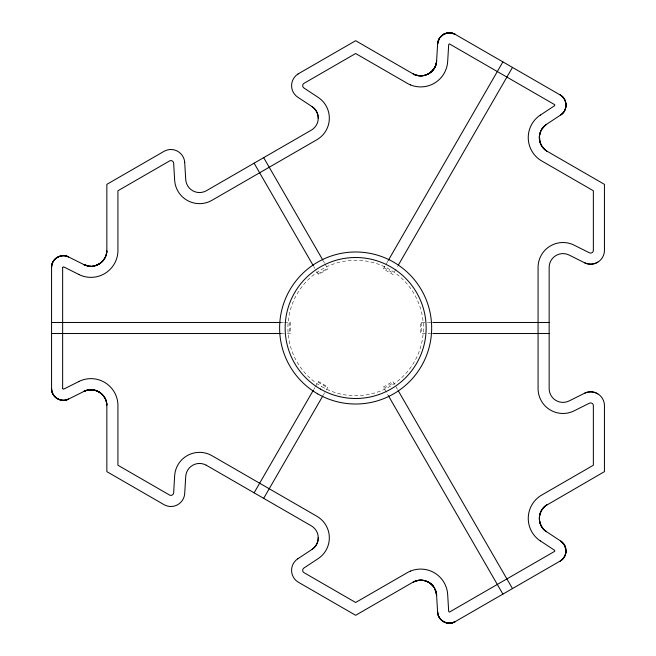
<?xml version="1.0" encoding="UTF-8"?>
<svg xmlns="http://www.w3.org/2000/svg" width="656" height="656" viewBox="0 0 656 656"><rect width="100%" height="100%" fill="white"/><g stroke="black" fill="none" stroke-linecap="round" stroke-linejoin="round"><path stroke-width="0.49" stroke-dasharray="3.28 2.46" d="M313.765 389.484L314.864 387.581M315.315 386.794L318.373 381.497L327.951 387.024L324.892 392.329M387.811 261.227L383.342 268.976L392.911 274.503L397.511 266.541M323.342 395.01L324.441 393.108M318.004 273.864L327.582 268.329M384.031 388.221L393.608 382.694M280.825 322.473L283.564 322.473M284.548 322.473L290.682 322.473L290.682 333.527L284.548 333.527M430.812 322.473L420.611 322.473L420.611 333.527L430.812 333.527M280.825 333.527L283.564 333.527M384.031 267.779L393.608 273.306M318.004 382.136L327.582 387.671M323.342 260.99L324.441 262.892M324.892 263.671L327.951 268.976L318.373 274.503L315.315 269.206M397.511 389.459L392.911 381.497L383.342 387.024L387.811 394.773M313.765 266.516L314.864 268.419M421.349 322.473L421.349 333.527M289.296 322.473L289.296 333.527M321.776 386.655A67.732 67.732 0 0 0 423.374 328A67.732 67.732 0 0 0 321.776 269.345A67.732 67.732 0 0 0 321.776 386.655"/><path stroke-width="0.98" d="M298.021 73.98L355.642 40.713L413.272 73.98C422.866 79.589 436.42 72.062 436.609 60.893L437.634 43.845C437.765 35.408 448.155 29.897 455.231 34.374L560.142 94.94C567.547 98.835 567.973 110.585 560.741 114.915L545.685 124.894L541.635 129.371M414.731 74.661A15.916 15.916 0 0 0 436.625 60.893C436.265 69.38 428.27 76.49 419.799 75.817M62.656 267.353L63.607 266.836L78.884 274.479M540.068 513.656C537.912 520.216 540.659 527.949 546.481 531.672L560.741 541.085C567.973 545.415 567.547 557.165 560.142 561.06L455.231 621.626C448.155 626.103 437.765 620.592 437.634 612.155L436.519 594.131L434.469 588.104M541.134 130.273L539.412 136.112L540.068 142.344M540.355 512.82L541.963 509.655L545.489 505.825A16.351 16.351 0 0 1 546.817 504.915C537.256 510.417 536.87 525.907 546.481 531.672A15.892 15.892 0 0 1 545.489 505.85L604.438 471.639L604.438 405.105A13.833 13.833 0 0 0 584.439 393.28L569.154 400.931A13.825 13.825 0 0 1 549.154 388.869L549.154 267.14A13.825 13.825 0 0 1 569.162 255.069L584.439 262.712A13.825 13.825 0 0 0 597.887 262.105M540.298 132.159C537.69 138.99 540.577 147.321 546.817 151.085L604.438 184.361L604.438 250.895A13.833 13.833 0 0 1 584.439 262.72M254.102 492.82L313.281 390.32M388.27 260.44L502.898 61.894M263.679 498.347L322.859 395.847M398.241 265.27L512.475 67.42M541.487 129.683L543.471 126.911L546.481 124.328A15.916 15.916 0 0 0 545.497 150.167L546.817 151.085A16.351 16.351 0 0 1 545.489 150.175L541.963 146.345L540.355 143.18M92.348 266.147C100.138 265.696 106.723 258.653 106.846 250.895L106.846 184.361L164.467 151.085A13.833 13.833 0 0 1 184.713 162.516M540.372 115.079L554.632 105.665L554.812 104.747L449.401 43.886L448.696 44.501L447.671 61.557A27.027 27.027 0 0 1 410.525 84.919M297.791 558.789L312.051 549.375A13.825 13.825 0 0 0 318.25 537.42M93.718 266C100.934 264.852 106.698 258.185 106.846 250.895A16.326 16.326 0 0 1 106.715 252.503A15.916 15.916 0 0 1 83.837 264.581L68.56 256.922C61.197 252.822 51.217 259.063 51.562 267.435L51.562 388.565C51.225 396.929 61.197 403.178 68.56 399.078L84.731 391.025L88.585 389.935M443.792 34.202L439.463 38.22L437.634 43.845A11.742 11.742 0 0 1 454.165 33.825L455.231 34.374A10.881 10.881 0 0 0 454.165 33.833L448.934 32.808L443.792 34.202A11.726 11.726 0 0 1 454.165 33.833M78.884 381.521L63.607 389.164L62.664 388.721M418.922 580.257L413.272 582.02L355.642 615.287L298.021 582.02A13.833 13.833 0 0 1 297.799 558.773M414.174 581.569L413.272 582.02A16.351 16.351 0 0 1 414.723 581.323C421.595 578.395 430.221 581.134 434.133 587.497M454.165 622.167L455.231 621.626A10.881 10.881 0 0 1 454.165 622.167C447.08 625.676 437.814 620.068 437.634 612.155A11.742 11.742 0 0 0 454.165 622.175A11.726 11.726 0 0 1 443.792 621.798M89.601 389.812C97.769 388.959 105.747 395.355 106.715 403.497A16.326 16.326 0 0 1 106.846 405.105L106.715 403.497A15.916 15.916 0 0 0 83.837 391.419C93.652 385.974 106.879 394.035 106.846 405.105L106.846 471.639L164.467 504.915A13.825 13.825 0 0 0 184.705 493.492L185.73 476.445A13.825 13.825 0 0 1 206.173 465.153M419.799 580.183C424.752 579.888 429.729 582.044 432.919 585.841M51.562 322.473L280.825 322.473M432.73 322.473L549.154 322.473M51.562 333.527L280.825 333.527M432.73 333.527L549.154 333.527M90.979 266.213L87.584 265.885L83.845 264.565A15.892 15.892 0 0 0 88.585 266.065L83.845 264.565M418.922 75.743L414.354 74.513M414.174 74.431L413.272 73.98A16.351 16.351 0 0 0 414.723 74.677M206.181 465.153L311.6 526.014A13.825 13.825 0 0 1 312.051 549.375M318.25 118.58A13.825 13.825 0 0 0 312.051 106.625L297.791 97.211A13.825 13.825 0 0 1 298.021 73.997M540.372 540.921L554.632 550.335L554.812 551.253L449.401 612.114L448.696 611.499L447.671 594.443A27.027 27.027 0 0 0 410.525 571.081M561.142 95.596L560.142 94.94A10.881 10.881 0 0 1 561.142 95.596C567.719 99.974 567.497 110.807 560.741 114.915A11.751 11.751 0 0 0 561.134 95.579M263.679 157.653L322.859 260.153M398.241 390.73L512.475 588.58M254.102 163.18L313.281 265.68M388.27 395.56L502.898 594.106M435.133 589.301L436.609 595.107A15.916 15.916 0 0 0 414.731 581.339M51.627 389.762A10.881 10.881 0 0 1 51.562 388.565C51.242 396.929 61.188 403.153 68.56 399.078A11.742 11.742 0 0 1 51.619 389.754M184.705 162.508L185.73 179.555A13.825 13.825 0 0 0 206.181 190.847L311.6 129.986A13.825 13.825 0 0 0 312.051 106.625M62.648 267.435L62.648 388.565M428.27 582.061A15.892 15.892 0 0 1 433.042 585.988M435.535 590.244A15.892 15.892 0 0 1 436.609 595.107M584.439 393.288A13.825 13.825 0 0 1 597.887 393.895M436.609 60.893A15.892 15.892 0 0 1 428.27 73.939M99.31 263.868A15.892 15.892 0 0 1 93.521 266.033M83.845 391.435A15.892 15.892 0 0 1 99.31 392.132M410.517 571.073A27.855 27.855 0 0 0 408.032 572.245L355.642 602.487L303.835 572.573A2.747 2.747 0 0 1 303.892 568.03L318.152 558.625A24.912 24.912 0 0 0 317.348 516.543L211.535 455.444A24.912 24.912 0 0 0 174.66 475.78L173.643 492.828A2.747 2.747 0 0 1 169.74 495.149L117.932 465.243L117.924 404.793A27.831 27.831 0 0 0 117.703 402.013A27.027 27.027 0 0 0 78.868 381.48M540.347 540.954A27.027 27.027 0 0 1 538.724 497.068A27.855 27.855 0 0 1 540.97 495.493L593.352 465.243L593.352 405.416A2.747 2.747 0 0 0 589.391 403.202L574.115 410.845A24.912 24.912 0 0 1 538.068 389.106L538.068 266.894A24.912 24.912 0 0 1 574.115 245.155L589.391 252.798A2.747 2.747 0 0 0 593.352 250.576L593.352 190.757L541.044 160.556A27.855 27.855 0 0 1 538.715 158.941A27.027 27.027 0 0 1 540.347 115.046M410.517 84.927A27.855 27.855 0 0 1 408.032 83.755L355.642 53.513L303.835 83.427A2.747 2.747 0 0 0 303.892 87.97L318.152 97.375A24.912 24.912 0 0 1 317.348 139.457L211.535 200.556A24.912 24.912 0 0 1 174.66 180.22L173.643 163.172A2.747 2.747 0 0 0 169.74 160.851L117.932 190.757L117.924 251.207A27.831 27.831 0 0 1 117.703 253.987A27.027 27.027 0 0 1 78.868 274.52M51.562 267.279L51.562 267.435A10.881 10.881 0 0 1 51.627 266.238C52.136 258.349 61.623 253.126 68.56 256.922A11.726 11.726 0 0 0 51.627 266.238L51.562 267.279M566.005 551.237C565.907 555.238 563.602 559.068 560.142 561.06A10.881 10.881 0 0 0 561.142 560.404A11.726 11.726 0 0 0 560.741 541.102L564.693 545.472L566.005 551.237M320.399 389.049A70.495 70.495 0 0 0 426.138 328A70.495 70.495 0 0 0 320.399 266.951A70.495 70.495 0 0 0 320.399 389.049M317.635 393.838A76.022 76.022 0 0 0 431.664 328A76.022 76.022 0 0 0 317.635 262.162A76.022 76.022 0 0 0 317.635 393.838"/></g></svg>
